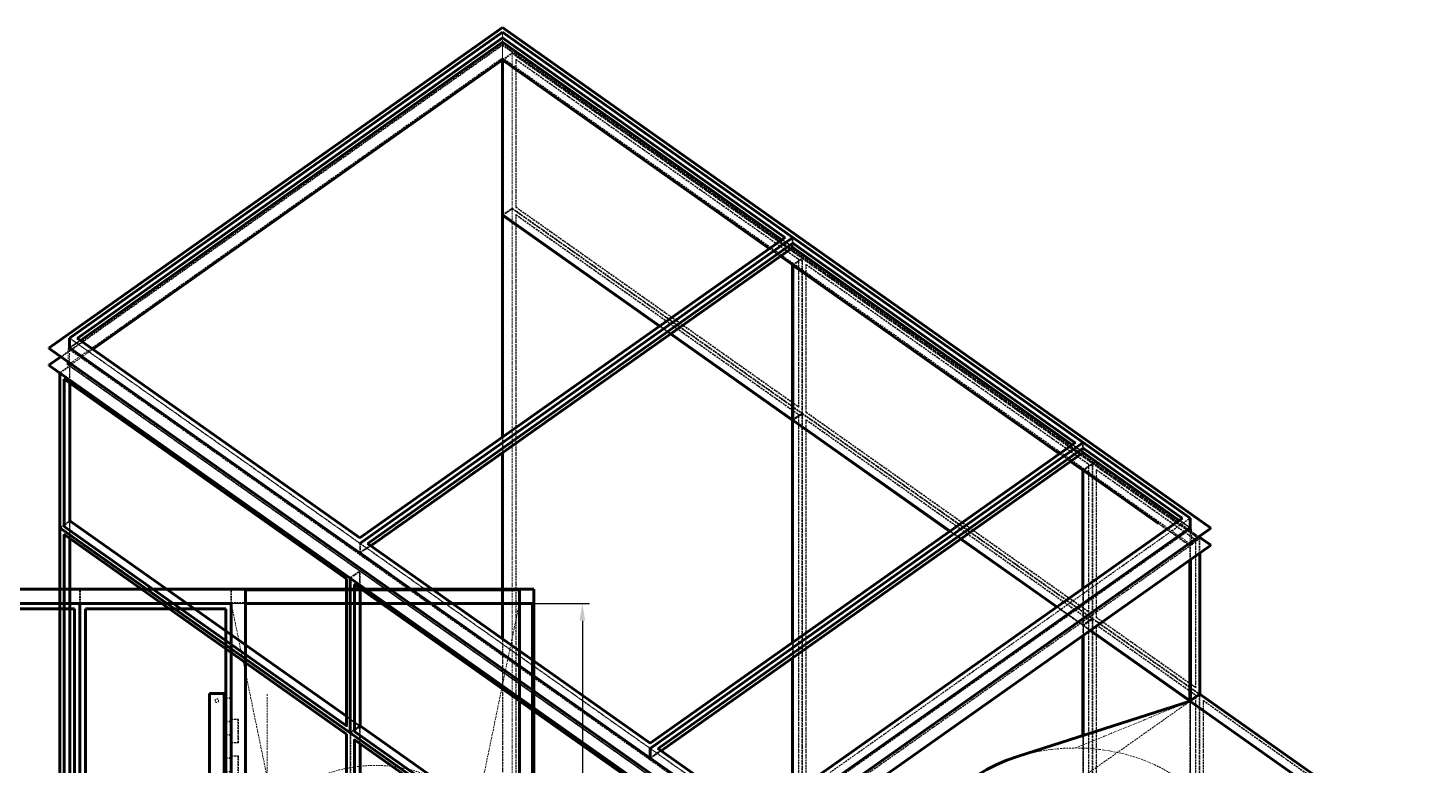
# Model space of a CAD drawing. Header units: millimetres. Extents: x -2666 to 3358, y -2212 to 3616.
# Drawn here: x -492 to 3329, y 1566 to 3616 of the extents above; entities that cross this region are included whole.
import ezdxf

# ---------------------------------------------------------------- set-up
doc = ezdxf.new("R2010")
doc.units = ezdxf.units.MM
doc.linetypes.add('Hidden', pattern=[15, 5, -3, 5, -2])
for name, color, linetype, lineweight in [('Default', 7, 'Continuous', 50), ('Edges', 7, 'Hidden', 15), ('HiddenEdges', 2, 'Hidden', 15), ('HiddenSilhouettes', 2, 'Hidden', 15), ('HiddenWires', 7, 'Hidden', 15), ('Silhouettes', 7, 'Continuous', 50), ('Wires', 7, 'Hidden', 15)]:
    doc.layers.add(name, color=color, linetype=linetype, lineweight=lineweight)
doc.layers.add('Dimension', color=7, linetype='Continuous', lineweight=50, true_color=0x6495ed)
doc.styles.add('Default', font='arial.ttf')
doc.dimstyles.get("Standard").update_dxf_attribs({"dimtxt": 0.18, "dimasz": 0.18, "dimexe": 0.18, "dimexo": 0.0625, "dimgap": 0.09, "dimtad": 0, "dimtih": 1, "dimtoh": 1, "dimdec": 4, "dimzin": 0, "dimdsep": 46, "dimtxsty": 'Standard', "dimcen": 0.09, "dimadec": 0, "dimazin": 0, "dimtfac": 1, "dimtdec": 4, "dimtofl": 0, "dimtmove": 0, "dimatfit": 3, "dimfxl": 1, "dimtolj": 1, "dimtzin": 0, "dimarcsym": 0})

# ---------------------------------------------------------------- blocks, each defined once
blk = doc.blocks.new('Top')
at = {"layer": 'Edges'}
for points in [[(990, 656.4), (1067.2, 282.8)], [(1632.8, -282.8), (1750, -850)]]:
    blk.add_lwpolyline(points, dxfattribs=at)
for points in [[(1632.8, 282.8, 0), (1750, 850, 0)], [(990, -656.4, 0), (1067.2, -282.8, 0)]]:
    blk.add_polyline3d(points, dxfattribs=at)
for start, end in [(45, 135), (135, 154.1767), (315, 45), (205.8233, 225), (225, 315)]:
    blk.add_arc((1350, 0), 400, start, end, dxfattribs=at)
at = {"layer": 'HiddenEdges'}
blk.add_lwpolyline([(950, 850), (990, 656.4)], dxfattribs=at)
for points in [[(-1748.8, 850, 0), (-1748.8, 886.8, 0)], [(-1748.8, 886.8, 0), (-611.2, 886.8, 0)], [(-1735, 886.8, 0), (-1735, 888, 0)], [(-625, 886.8, 0), (-625, 888, 0)], [(-611.2, 850, 0), (-611.2, 886.8, 0)], [(-608.8, 850, 0), (-608.8, 886.8, 0)], [(-608.8, 886.8, 0), (528.8, 886.8, 0)], [(-595, 886.8, 0), (-595, 888, 0)], [(515, 886.8, 0), (515, 888, 0)], [(528.8, 850, 0), (528.8, 886.8, 0)], [(531.2, 850, 0), (531.2, 886.8, 0)], [(531.2, 886.8, 0), (948.8, 886.8, 0)], [(545, 886.8, 0), (545, 888, 0)], [(935, 886.8, 0), (935, 888, 0)], [(948.8, 850, 0), (948.8, 886.8, 0)], [(951.2, 886.8, 0), (1748.8, 886.8, 0)], [(951.2, 850, 0), (951.2, 886.8, 0)], [(965, 886.8, 0), (965, 888, 0)], [(1735, 886.8, 0), (1735, 888, 0)], [(1748.8, 850, 0), (1748.8, 886.8, 0)], [(-1753, -853, 0), (-1753, 853, 0)], [(-1753, 853, 0), (953, 853, 0)], [(-1750, 853, 0), (1753, 853, 0)], [(-1748.8, 848.8, 0), (-611.2, 848.8, 0)], [(-1748.8, -848.8, 0), (-1748.8, 848.8, 0)], [(-611.2, -848.8, 0), (-611.2, 848.8, 0)], [(-608.8, 848.8, 0), (528.8, 848.8, 0)], [(-608.8, -848.8, 0), (-608.8, 848.8, 0)], [(528.8, -848.8, 0), (528.8, 848.8, 0)], [(531.2, -848.8, 0), (531.2, 848.8, 0)], [(531.2, 848.8, 0), (948.8, 848.8, 0)], [(948.8, -848.8, 0), (948.8, 848.8, 0)], [(953, -853, 0), (953, 853, 0)], [(1751.2, 291.2, 0), (1751.2, 848.8, 0)], [(1751.2, 848.8, 0), (1786.8, 848.8, 0)], [(1753, -853, 0), (1753, 853, 0)], [(1750, 813.2, 0), (1751.2, 813.2, 0)], [(1750, 326.8, 0), (1751.2, 326.8, 0)], [(1751.2, 291.2, 0), (1786.8, 291.2, 0)], [(1751.2, -848.8, 0), (1751.2, 288.8, 0)], [(1751.2, 288.8, 0), (1786.8, 288.8, 0)], [(1750, 253.2, 0), (1751.2, 253.2, 0)], [(950, -850, 0), (990, -656.4, 0)], [(1750, -813.2, 0), (1751.2, -813.2, 0)], [(-1753, -853, 0), (953, -853, 0)], [(-1750, -853, 0), (1753, -853, 0)], [(-1748.8, -848.8, 0), (-611.2, -848.8, 0)], [(-1748.8, -886.8, 0), (-1748.8, -850, 0)], [(-611.2, -886.8, 0), (-611.2, -850, 0)], [(-608.8, -848.8, 0), (528.8, -848.8, 0)], [(-608.8, -886.8, 0), (-608.8, -850, 0)], [(528.8, -886.8, 0), (528.8, -850, 0)], [(531.2, -848.8, 0), (948.8, -848.8, 0)], [(531.2, -886.8, 0), (531.2, -850, 0)], [(948.8, -886.8, 0), (948.8, -850, 0)], [(951.2, -886.8, 0), (951.2, -850, 0)], [(1748.8, -886.8, 0), (1748.8, -850, 0)], [(1751.2, -848.8, 0), (1786.8, -848.8, 0)], [(-1748.8, -886.8, 0), (-611.2, -886.8, 0)], [(-1735, -888, 0), (-1735, -886.8, 0)], [(-625, -888, 0), (-625, -886.8, 0)], [(-608.8, -886.8, 0), (528.8, -886.8, 0)], [(-595, -888, 0), (-595, -886.8, 0)], [(515, -888, 0), (515, -886.8, 0)], [(531.2, -886.8, 0), (948.8, -886.8, 0)], [(545, -888, 0), (545, -886.8, 0)], [(935, -888, 0), (935, -886.8, 0)], [(951.2, -886.8, 0), (1748.8, -886.8, 0)], [(965, -888, 0), (965, -886.8, 0)], [(1735, -888, 0), (1735, -886.8, 0)]]:
    blk.add_polyline3d(points, dxfattribs=at)
blk.add_arc((1350, 0), 400, 154.1767, 205.8233, dxfattribs=at)
at = {"layer": 'HiddenSilhouettes'}
for points in [[(-1750, 850, 0), (-1750, 890, 0)], [(-1750, 850, 0), (-1750, 888, 0)], [(-1750, 888, 0), (-610, 888, 0)], [(-610, 850, 0), (-610, 888, 0)], [(-610, 888, 0), (530, 888, 0)], [(530, 850, 0), (530, 888, 0)], [(530, 888, 0), (950, 888, 0)], [(950, 850, 0), (950, 888, 0)], [(950, 888, 0), (990, 888, 0)], [(-1750, 851.2, 0), (-610, 851.2, 0)], [(-610, 851.2, 0), (530, 851.2, 0)], [(530, 851.2, 0), (950, 851.2, 0)], [(895, 850, 0), (1342.5, 850, 0)], [(950, 851.2, 0), (1750, 851.2, 0)], [(950, 850, 0), (990, 850, 0)], [(935, 587.5, 0), (950, 587.5, 0)], [(935, 586.3, 0), (950, 586.3, 0)], [(935, 522.7, 0), (950, 522.7, 0)], [(935, 521.5, 0), (950, 521.5, 0)], [(950, 528.5, 0), (970, 528.5, 0)], [(950, 527.3, 0), (968.8, 527.3, 0)], [(968.8, 463.7, 0), (968.8, 527.3, 0)], [(970, 462.5, 0), (970, 528.5, 0)], [(935, 485.5, 0), (950, 485.5, 0)], [(935, 484.3, 0), (950, 484.3, 0)], [(950, 463.7, 0), (968.8, 463.7, 0)], [(950, 462.5, 0), (970, 462.5, 0)], [(935, 420.7, 0), (950, 420.7, 0)], [(950, 426.5, 0), (970, 426.5, 0)], [(950, 425.3, 0), (968.8, 425.3, 0)], [(968.8, 361.7, 0), (968.8, 425.3, 0)], [(970, 360.5, 0), (970, 426.5, 0)], [(935, 419.5, 0), (950, 419.5, 0)], [(935, 383.5, 0), (950, 383.5, 0)], [(935, 382.3, 0), (950, 382.3, 0)], [(950, 361.7, 0), (968.8, 361.7, 0)], [(950, 360.5, 0), (970, 360.5, 0)], [(935, 318.7, 0), (950, 318.7, 0)], [(935, 317.5, 0), (950, 317.5, 0)], [(950, 324.5, 0), (970, 324.5, 0)], [(950, 323.3, 0), (968.8, 323.3, 0)], [(968.8, 259.7, 0), (968.8, 323.3, 0)], [(970, 258.5, 0), (970, 324.5, 0)], [(935, 281.5, 0), (950, 281.5, 0)], [(935, 280.3, 0), (950, 280.3, 0)], [(950, 259.7, 0), (968.8, 259.7, 0)], [(950, 258.5, 0), (970, 258.5, 0)], [(935, 216.7, 0), (950, 216.7, 0)], [(935, 215.5, 0), (950, 215.5, 0)], [(950, 222.5, 0), (970, 222.5, 0)], [(950, 221.3, 0), (968.8, 221.3, 0)], [(968.8, 157.7, 0), (968.8, 221.3, 0)], [(970, 156.5, 0), (970, 222.5, 0)], [(935, 179.5, 0), (950, 179.5, 0)], [(935, 178.3, 0), (950, 178.3, 0)], [(950, 157.7, 0), (968.8, 157.7, 0)], [(950, 156.5, 0), (970, 156.5, 0)], [(935, 114.7, 0), (950, 114.7, 0)], [(950, 120.5, 0), (970, 120.5, 0)], [(950, 119.3, 0), (968.8, 119.3, 0)], [(968.8, 55.7, 0), (968.8, 119.3, 0)], [(970, 54.5, 0), (970, 120.5, 0)], [(935, 113.5, 0), (950, 113.5, 0)], [(935, 77.5, 0), (950, 77.5, 0)], [(935, 76.3, 0), (950, 76.3, 0)], [(950, 55.7, 0), (968.8, 55.7, 0)], [(950, 54.5, 0), (970, 54.5, 0)], [(935, 12.7, 0), (950, 12.7, 0)], [(935, 11.5, 0), (950, 11.5, 0)], [(935, -12.5, 0), (950, -12.5, 0)], [(935, -13.7, 0), (950, -13.7, 0)], [(950, -71.5, 0), (970, -71.5, 0)], [(950, -72.7, 0), (968.8, -72.7, 0)], [(968.8, -136.3, 0), (968.8, -72.7, 0)], [(970, -137.5, 0), (970, -71.5, 0)], [(935, -77.3, 0), (950, -77.3, 0)], [(935, -78.5, 0), (950, -78.5, 0)], [(935, -114.5, 0), (950, -114.5, 0)], [(935, -115.7, 0), (950, -115.7, 0)], [(950, -136.3, 0), (968.8, -136.3, 0)], [(950, -137.5, 0), (970, -137.5, 0)], [(935, -179.3, 0), (950, -179.3, 0)], [(935, -180.5, 0), (950, -180.5, 0)], [(950, -173.5, 0), (970, -173.5, 0)], [(950, -174.7, 0), (968.8, -174.7, 0)], [(968.8, -238.3, 0), (968.8, -174.7, 0)], [(970, -239.5, 0), (970, -173.5, 0)], [(935, -216.5, 0), (950, -216.5, 0)], [(935, -217.7, 0), (950, -217.7, 0)], [(950, -238.3, 0), (968.8, -238.3, 0)], [(950, -239.5, 0), (970, -239.5, 0)], [(935, -281.3, 0), (950, -281.3, 0)], [(935, -282.5, 0), (950, -282.5, 0)], [(950, -275.5, 0), (970, -275.5, 0)], [(950, -276.7, 0), (968.8, -276.7, 0)], [(968.8, -340.3, 0), (968.8, -276.7, 0)], [(970, -341.5, 0), (970, -275.5, 0)], [(935, -318.5, 0), (950, -318.5, 0)], [(935, -319.7, 0), (950, -319.7, 0)], [(950, -340.3, 0), (968.8, -340.3, 0)], [(950, -341.5, 0), (970, -341.5, 0)], [(950, -377.5, 0), (970, -377.5, 0)], [(950, -378.7, 0), (968.8, -378.7, 0)], [(968.8, -442.3, 0), (968.8, -378.7, 0)], [(970, -443.5, 0), (970, -377.5, 0)], [(935, -383.3, 0), (950, -383.3, 0)], [(935, -384.5, 0), (950, -384.5, 0)], [(935, -420.5, 0), (950, -420.5, 0)], [(935, -421.7, 0), (950, -421.7, 0)], [(950, -442.3, 0), (968.8, -442.3, 0)], [(950, -443.5, 0), (970, -443.5, 0)], [(935, -485.3, 0), (950, -485.3, 0)], [(935, -486.5, 0), (950, -486.5, 0)], [(950, -479.5, 0), (970, -479.5, 0)], [(950, -480.7, 0), (968.8, -480.7, 0)], [(968.8, -544.3, 0), (968.8, -480.7, 0)], [(970, -545.5, 0), (970, -479.5, 0)], [(935, -522.5, 0), (950, -522.5, 0)], [(935, -523.7, 0), (950, -523.7, 0)], [(950, -544.3, 0), (968.8, -544.3, 0)], [(950, -545.5, 0), (970, -545.5, 0)], [(935, -587.3, 0), (950, -587.3, 0)], [(935, -588.5, 0), (950, -588.5, 0)], [(-1750, -848.8, 0), (-610, -848.8, 0)], [(-1750, -888, 0), (-1750, -850, 0)], [(-1750, -850, 0), (895, -850, 0)], [(-1750, -890, 0), (-1750, -850, 0)], [(-610, -848.8, 0), (530, -848.8, 0)], [(-610, -888, 0), (-610, -850, 0)], [(530, -848.8, 0), (950, -848.8, 0)], [(530, -888, 0), (530, -850, 0)], [(895, -850, 0), (1342.5, -850, 0)], [(950, -848.8, 0), (1750, -848.8, 0)], [(950, -888, 0), (950, -850, 0)], [(950, -850, 0), (990, -850, 0)], [(-1750, -888, 0), (-610, -888, 0)], [(-610, -888, 0), (530, -888, 0)], [(530, -888, 0), (950, -888, 0)], [(895, -890, 0), (990, -890, 0)], [(950, -888, 0), (990, -888, 0)]]:
    blk.add_polyline3d(points, dxfattribs=at)
at = {"layer": 'HiddenWires'}
for points in [[(1050, 0, 0), (1050, 600, 0)], [(1750, 222.5, 0), (1750, 445, 0)], [(1050, -600, 0), (1050, 0, 0)]]:
    blk.add_polyline3d(points, dxfattribs=at)
at = {"layer": 'Silhouettes'}
for points in [[(-1790, 890, 0), (990, 890, 0)], [(-1790, -890, 0), (-1790, 890, 0)], [(895, 890, 0), (1790, 890, 0)], [(990, -890, 0), (990, 890, 0)], [(990, 888, 0), (1750, 888, 0)], [(1750, 850, 0), (1750, 888, 0)], [(1790, -890, 0), (1790, 890, 0)], [(-1750, -850, 0), (-1750, 850, 0)], [(-1750, 850, 0), (-610, 850, 0)], [(-1750, 850, 0), (895, 850, 0)], [(-610, -850, 0), (-610, 850, 0)], [(-610, 850, 0), (530, 850, 0)], [(530, 850, 0), (950, 850, 0)], [(530, -850, 0), (530, 850, 0)], [(950, -850, 0), (950, 850, 0)], [(990, 850, 0), (1750, 850, 0)], [(1750, 850, 0), (1786.8, 850, 0)], [(1750, 290, 0), (1750, 850, 0)], [(1786.8, 290, 0), (1786.8, 850, 0)], [(-1735, -835, 0), (-1735, 835, 0)], [(-1735, 835, 0), (-625, 835, 0)], [(-625, -835, 0), (-625, 835, 0)], [(-595, -835, 0), (-595, 835, 0)], [(-595, 835, 0), (515, 835, 0)], [(515, -835, 0), (515, 835, 0)], [(545, 835, 0), (935, 835, 0)], [(545, -835, 0), (545, 835, 0)], [(935, -835, 0), (935, 835, 0)], [(890, 0, 0), (890, 600, 0)], [(890, 600, 0), (930, 600, 0)], [(930, 278.1, 0), (930, 600, 0)], [(930, 521.5, 0), (930, 587.5, 0)], [(930, 587.5, 0), (935, 587.5, 0)], [(931.2, 522.7, 0), (931.2, 586.3, 0)], [(931.2, 586.3, 0), (935, 586.3, 0)], [(930, 521.5, 0), (935, 521.5, 0)], [(931.2, 522.7, 0), (935, 522.7, 0)], [(930, 419.5, 0), (930, 485.5, 0)], [(930, 485.5, 0), (935, 485.5, 0)], [(931.2, 420.7, 0), (931.2, 484.3, 0)], [(931.2, 484.3, 0), (935, 484.3, 0)], [(931.2, 420.7, 0), (935, 420.7, 0)], [(930, 419.5, 0), (935, 419.5, 0)], [(930, 317.5, 0), (930, 383.5, 0)], [(930, 383.5, 0), (935, 383.5, 0)], [(931.2, 318.7, 0), (931.2, 382.3, 0)], [(931.2, 382.3, 0), (935, 382.3, 0)], [(930, 317.5, 0), (935, 317.5, 0)], [(931.2, 318.7, 0), (935, 318.7, 0)], [(930, 215.5, 0), (930, 281.5, 0)], [(930, 281.5, 0), (935, 281.5, 0)], [(931.2, 216.7, 0), (931.2, 280.3, 0)], [(931.2, 280.3, 0), (935, 280.3, 0)], [(1750, 290, 0), (1786.8, 290, 0)], [(1750, -850, 0), (1750, 290, 0)], [(1786.8, -850, 0), (1786.8, 290, 0)], [(930, 0, 0), (930, 222.5, 0)], [(930, 215.5, 0), (935, 215.5, 0)], [(931.2, 216.7, 0), (935, 216.7, 0)], [(930, 113.5, 0), (930, 179.5, 0)], [(930, 179.5, 0), (935, 179.5, 0)], [(931.2, 114.7, 0), (931.2, 178.3, 0)], [(931.2, 178.3, 0), (935, 178.3, 0)], [(931.2, 114.7, 0), (935, 114.7, 0)], [(930, 113.5, 0), (935, 113.5, 0)], [(930, 11.5, 0), (930, 77.5, 0)], [(930, 77.5, 0), (935, 77.5, 0)], [(931.2, 12.7, 0), (931.2, 76.3, 0)], [(931.2, 76.3, 0), (935, 76.3, 0)], [(890, -600, 0), (890, 0, 0)], [(890, 0, 0), (930, 0, 0)], [(930, 11.5, 0), (935, 11.5, 0)], [(930, -222.5, 0), (930, 0, 0)], [(931.2, 12.7, 0), (935, 12.7, 0)], [(930, -78.5, 0), (930, -12.5, 0)], [(930, -12.5, 0), (935, -12.5, 0)], [(931.2, -77.3, 0), (931.2, -13.7, 0)], [(931.2, -13.7, 0), (935, -13.7, 0)], [(930, -78.5, 0), (935, -78.5, 0)], [(930, -180.5, 0), (930, -114.5, 0)], [(930, -114.5, 0), (935, -114.5, 0)], [(931.2, -77.3, 0), (935, -77.3, 0)], [(931.2, -179.3, 0), (931.2, -115.7, 0)], [(931.2, -115.7, 0), (935, -115.7, 0)], [(930, -180.5, 0), (935, -180.5, 0)], [(931.2, -179.3, 0), (935, -179.3, 0)], [(930, -282.5, 0), (930, -216.5, 0)], [(930, -216.5, 0), (935, -216.5, 0)], [(931.2, -281.3, 0), (931.2, -217.7, 0)], [(931.2, -217.7, 0), (935, -217.7, 0)], [(930, -600, 0), (930, -278.1, 0)], [(930, -282.5, 0), (935, -282.5, 0)], [(931.2, -281.3, 0), (935, -281.3, 0)], [(930, -384.5, 0), (930, -318.5, 0)], [(930, -318.5, 0), (935, -318.5, 0)], [(931.2, -383.3, 0), (931.2, -319.7, 0)], [(931.2, -319.7, 0), (935, -319.7, 0)], [(930, -384.5, 0), (935, -384.5, 0)], [(931.2, -383.3, 0), (935, -383.3, 0)], [(930, -486.5, 0), (930, -420.5, 0)], [(930, -420.5, 0), (935, -420.5, 0)], [(931.2, -485.3, 0), (931.2, -421.7, 0)], [(931.2, -421.7, 0), (935, -421.7, 0)], [(930, -486.5, 0), (935, -486.5, 0)], [(931.2, -485.3, 0), (935, -485.3, 0)], [(930, -588.5, 0), (930, -522.5, 0)], [(930, -522.5, 0), (935, -522.5, 0)], [(931.2, -587.3, 0), (931.2, -523.7, 0)], [(931.2, -523.7, 0), (935, -523.7, 0)], [(890, -600, 0), (930, -600, 0)], [(930, -588.5, 0), (935, -588.5, 0)], [(931.2, -587.3, 0), (935, -587.3, 0)], [(-1735, -835, 0), (-625, -835, 0)], [(-595, -835, 0), (515, -835, 0)], [(545, -835, 0), (935, -835, 0)], [(-1750, -850, 0), (-610, -850, 0)], [(-610, -850, 0), (530, -850, 0)], [(530, -850, 0), (950, -850, 0)], [(990, -850, 0), (1750, -850, 0)], [(1750, -888, 0), (1750, -850, 0)], [(1750, -850, 0), (1786.8, -850, 0)], [(-1790, -890, 0), (990, -890, 0)], [(990, -888, 0), (1750, -888, 0)], [(990, -890, 0), (1790, -890, 0)]]:
    blk.add_polyline3d(points, dxfattribs=at)
for points in [[(-1750, 890, 0)], [(1750, 851.2, 0)], [(0, -850, 0)]]:
    blk.add_polyline3d(points, close=True, dxfattribs=at)
at = {"layer": 'Wires'}
for centre in [(910, 580), (910, 20), (910, -20), (910, -580)]:
    blk.add_circle(centre, 5, dxfattribs=at)
blk = doc.blocks.new('Isometric')
at = {"layer": 'Edges'}
for points in [[(-1817.3, 1587), (-636.4, 2422)], [(-636.4, 2421.2), (-636.4, 2422)], [(-636.4, 2409), (-636.4, 2421.2)], [(-636.4, 2359.8), (-592.2, 2328.6)], [(-1011.2, 1017), (169.7, 1852)], [(169.7, 1852), (954.6, 1297)], [(169.7, 1851.2), (169.7, 1852)], [(169.7, 1839), (169.7, 1851.2)], [(135, 1814.4), (169.7, 1789.8)], [(135.6, 1814.8), (169.7, 1790.7)], [(169.7, 1790.7), (911.2, 1266.3)], [(170.6, 1359.6), (170.6, 1789.2)], [(-1838.5, 1587), (-1032.4, 1017)], [(-1895, 1560.2), (70.7, 170.2)], [(-1895, 1512.8), (70.7, 122.8)], [(169.7, 742), (169.7, 1359.3)], [(170.6, 742.6), (170.6, 1357.9)], [(975.8, 1281.2), (975.8, 1282)], [(975.8, 1282), (1251.6, 1087)], [(975.8, 1269), (975.8, 1281.2)], [(941.7, 1244.8), (975.8, 1220.7)], [(968.4, 1225.1), (975.8, 1219.8)], [(975.8, 892), (975.8, 1220.7)], [(975.8, 1219.8), (1066, 1156.1)], [(976.7, 892.6), (976.7, 1219.2)], [(-1854.7, 1063.4), (-1853.9, 1064)], [(-1854.7, 1063.4), (-1069.9, 508.4)], [(-1854.7, -626.6), (-1854.7, 1042.2)], [(70.7, 170.2), (1329.4, 1060.2)], [(-1032.4, 990.2), (-1032.4, 1017)], [(70.7, 159.8), (1277, 1012.8)], [(70.7, 122.8), (1329.4, 1012.8)], [(637.3, 1029.6), (903.8, 841.1)], [(1272.8, 579.3), (1272.8, 970.7)], [(975.8, 892), (975.8, 918.8)], [(-1048.6, 493.4), (-1048.6, 903.6)], [(996.7, 775.4), (1271.9, 580.8)], [(976.7, 483.3), (976.7, 761.3)], [(169.7, 322), (169.7, 699)], [(170.6, 322.6), (170.6, 699.6)], [(1272.8, 578.5), (1272.8, 612.5)], [(1272.8, 578.5), (1272.8, 579.3)], [(1272.8, 579.3), (1838.5, 179.3)], [(1272.8, 578.5), (1302.8, 557.2)], [(-1059.2, -1199.7), (-1059.2, 490.3)], [(-1048.6, 493.4), (-263.8, -61.6)], [(-1048.6, -1196.6), (-1048.6, 472.2)], [(793.9, 424.6), (824.7, 433.1), (856.4, 439.8), (888.8, 444.6), (921.6, 447.5), (954.6, 448.5)], [(954.6, 448.5), (987.6, 447.5), (1020.4, 444.6), (1052.8, 439.8), (1084.5, 433.1), (1115.3, 424.6), (1145, 414.4), (1173.4, 402.4), (1200.3, 388.8), (1225.5, 373.7), (1248.9, 357.2), (1270.3, 339.3), (1289.5, 320.3), (1306.4, 300.2), (1320.9, 279.2), (1332.9, 257.4), (1342.4, 235), (1349.1, 212.2), (1353.2, 189), (1354.6, 165.6)]]:
    blk.add_lwpolyline(points, dxfattribs=at)
for points in [[(-636.4, 2422, 0), (148.5, 1867, 0)], [(-636.4, 2360.7, 0), (-636.4, 2409, 0)], [(-636.4, 2360.7, 0), (105.1, 1836.3, 0)], [(-635.5, 1929.6, 0), (-635.5, 2359.2, 0)], [(-635.5, 1929.6, 0), (-199.3, 1621.1, 0)], [(-635.5, 1312.6, 0), (-635.5, 1927.9, 0)], [(169.7, 1790.7, 0), (169.7, 1790.7, 0)], [(169.7, 1789.8, 0), (236.9, 1742.3, 0)], [(-168.8, 1599.6, 0), (168.9, 1360.8, 0)], [(-1842.7, 1512.8, 0), (70.7, 159.8, 0)], [(-1854.7, 1063.4, 0), (-1854.7, 1473.6, 0)], [(169.7, 1358.5, 0), (236.9, 1311, 0)], [(170.6, 1359.6, 0), (606.8, 1051.1, 0)], [(-635.5, 751.4, 0), (-635.5, 1269.6, 0)], [(-205.1, 447, 0), (975.8, 1282, 0)], [(975.8, 1220.7, 0), (975.8, 1220.7, 0)], [(975.8, 1220.7, 0), (1208.2, 1056.3, 0)], [(-1853.9, 1068.1, 0), (-1837.6, 1079.6, 0)], [(70.7, 237, 0), (1272.8, 1087, 0)], [(1184.9, 1071.9, 0), (1207.6, 1055.9, 0)], [(-1032.4, 1017, 0), (-226.3, 447, 0)], [(954.6, 448.5, 0), (1272.8, 578.5, 0)], [(-1047.8, 498.1, 0), (-1031.5, 509.6, 0)], [(-1048.6, 493.4, 0), (-1047.8, 494, 0)], [(-226.3, 447, 0), (70.7, 237, 0)]]:
    blk.add_polyline3d(points, dxfattribs=at)
at = {"layer": 'HiddenEdges'}
for points in [[(-1895, 1558), (-636.4, 2448)], [(-636.4, 2448), (-636.4, 2450.2)], [(-636.4, 2448), (1329.4, 1058)], [(-1842.7, 1558), (-636.4, 2411)], [(-1838.5, 1560.2), (-636.4, 2410.2)], [(-636.4, 2410.2), (-636.4, 2437)], [(-636.4, 2421.2), (-636.4, 2435)], [(-636.4, 2409), (-636.4, 2410.2)], [(-636.4, 2410.2), (1272.8, 1060.2)], [(-1895, 1510.7), (-636.4, 2400.7)], [(-636.4, 2400.7), (1329.4, 1010.7)], [(-609.5, 1948), (-609.5, 2377.6)], [(-599.8, 1950.8), (185.1, 1395.8)], [(-636.4, 1929.3), (-609.5, 1948.3)], [(-636.4, 1928.5), (-635.5, 1929.1)], [(-635.5, 1929.6), (-609.5, 1948)], [(-609.5, 258.3), (-609.5, 1948.3)], [(-609.5, 1948), (194.9, 1379.2)], [(-599.8, 260.8), (-599.8, 1929.6)], [(-598.9, 1930.2), (186, 1375.2)], [(-1032.4, 1017.4), (168, 1866.2)], [(105.1, 1836.3), (135.6, 1814.8)], [(169.7, 1840.2), (169.7, 1867)], [(169.7, 1851.2), (169.7, 1865)], [(169.7, 1840.2), (975.8, 1270.2)], [(168.9, 1790.4), (194.9, 1808.8)], [(185.1, 1806), (186, 1806.6)], [(186, 1396.4), (186, 1806.6)], [(196.6, 1378.3), (196.6, 1809.7)], [(196.6, 1378), (196.6, 1807.6)], [(206.3, 1380.8), (206.3, 1791)], [(207.2, 1791.6), (992.1, 1236.6)], [(-199.3, 1621.1), (-168.8, 1599.6)], [(-1836.8, 1586.2), (-1032.4, 1017.4)], [(-1838.5, 1079.3), (-1838.5, 1510.7)], [(-1837.6, 1079.1), (-1837.6, 1510.4)], [(168.9, 1359.1), (194.9, 1377.5)], [(196.6, -311.7), (196.6, 1378.3)], [(196.6, 1378), (1001, 809.2)], [(196.6, -312), (196.6, 1376.3)], [(206.3, 1380.8), (207.2, 1381.4)], [(169.7, 1358.5), (170.6, 1359.1)], [(170.6, -330.9), (170.6, 1359.1)], [(170.6, 1359.1), (976.7, 789.1)], [(185.1, 1374.6), (186, 1375.2)], [(186, -293.6), (186, 1375.2)], [(206.3, -309.2), (206.3, 1359.6)], [(207.2, 1360.2), (992.1, 805.2)], [(-635.5, 1269.6), (-635.5, 1312.6)], [(-226.3, 447.4), (974.1, 1296.2)], [(911.2, 1266.3), (941.7, 1244.8)], [(975.8, 1270.2), (975.8, 1297)], [(975.8, 1281.2), (975.8, 1295)], [(975, 1220.4), (1001, 1238.8)], [(975.8, 1220.7), (1002.7, 1239.7)], [(992.1, 826.4), (992.1, 1236.6)], [(1012.4, 810.8), (1012.4, 1221)], [(1013.3, 1221.6), (1289.1, 1026.6)], [(-1838.5, -610.7), (-1838.5, 1079.3)], [(-1838.5, 1078.5), (-1837.6, 1079.1)], [(-1838.5, 1078.5), (-1032.4, 508.5)], [(-1837.6, -610.9), (-1837.6, 1079.1)], [(-1837.6, 1077.9), (-1033.2, 509.1)], [(-1863.7, 1061.2), (-1853.9, 1068.1)], [(-1863.7, 1059.5), (-1059.2, 490.7)], [(606.8, 1051.1), (637.3, 1029.6)], [(1208.2, 1056.3), (1272.8, 1010.7)], [(-1032.4, 991.4), (-1032.4, 1017.4)], [(-1030.7, 1016.2), (-226.3, 447.4)], [(-1011.2, 1016.2), (-226.3, 461.2)], [(1271.9, 1010.4), (1298, 1028.8)], [(1272.8, 1009.8), (1273.6, 1010.4)], [(1289.1, 616.4), (1289.1, 1026.6)], [(-1069.9, 918.6), (-1069, 919.2)], [(-1069, 509), (-1069, 919.2)], [(-1059.2, 922), (-1033.2, 940.4)], [(-1059.2, 492.4), (-1059.2, 922)], [(-1059.2, 921.7), (-253.1, 351.7)], [(-1033.2, 510.8), (-1033.2, 940.4)], [(-1032.4, 939.8), (-226.3, 369.8)], [(976.7, 789.6), (976.7, 892.6)], [(903.8, 841.1), (975, 790.8)], [(992.1, -863.6), (992.1, 805.2)], [(1002.7, 808.3), (1299.7, 598.3)], [(1002.7, 808), (1298, 599.2)], [(1012.4, 810.8), (1013.3, 811.4)], [(976.7, 789.6), (996.7, 775.4)], [(976.7, -900.9), (976.7, 789.1)], [(1012.4, -879.2), (1012.4, 789.6)], [(169.7, 699), (169.7, 742)], [(-1032.4, 508.5), (-1032.4, 612.5)], [(70.7, -271.5), (1272.8, 578.5)], [(1272.8, 578.5), (1273.6, 579.1)], [(1272.8, 459.4), (1272.8, 578.5)], [(1273.6, -1110.9), (1273.6, 579.1)], [(1273.6, -257.7), (1273.6, 577.9)], [(1289.1, -1073.6), (1289.1, 595.2)], [(1299.7, -1092), (1299.7, 596.3)], [(1309.4, -1089.2), (1309.4, 579.6)], [(-1059.2, 490.7), (-1033.2, 509.1)], [(-1033.2, -1179.2), (-1033.2, 509.1)], [(-1032.4, 509.3), (-226.3, -60.7)], [(-1031.5, 507.9), (-227.1, -60.9)], [(-1069.9, 487.2), (-1069, 487.8)], [(-1069, -1181), (-1069, 487.8)], [(-1059.2, -1197.6), (-1059.2, 490.7)], [(-226.3, 461.2), (-226.3, 462)], [(976.7, -900.4), (976.7, 483.3)], [(-226.3, 421.4), (-226.3, 447.4)], [(-224.6, 446.2), (70.7, 237.4)], [(-224.6, 420.2), (70.7, 211.4)]]:
    blk.add_lwpolyline(points, dxfattribs=at)
for points in [[(-636.4, 2365.8, 0), (-636.4, 2411, 0)], [(-636.4, 2411, 0), (1277, 1058, 0)], [(-609.5, 1948.3, 0), (-609.5, 2379.7, 0)], [(-635.5, 1929.1, 0), (-635.5, 2360.4, 0)], [(-599.8, 1950.8, 0), (-599.8, 2361, 0)], [(-598.9, 2361.6, 0), (186, 1806.6, 0)], [(-599.8, 1950.8, 0), (-598.9, 1951.4, 0)], [(-635.5, 239.1, 0), (-635.5, 1929.1, 0)], [(-609.5, 1948.3, 0), (196.6, 1378.3, 0)], [(-609.5, 258, 0), (-609.5, 1946.3, 0)], [(-1032.4, 1031.2, 0), (148.5, 1866.2, 0)], [(-1032.4, 991.4, 0), (168, 1840.2, 0)], [(-1032.4, 990.2, 0), (169.7, 1840.2, 0)], [(118.4, 1826.1, 0), (135, 1814.4, 0)], [(169.7, 1790.7, 0), (196.6, 1809.7, 0)], [(170.6, 1359.1, 0), (170.6, 1790.4, 0)], [(-1817.3, 1586.2, 0), (-1032.4, 1031.2, 0)], [(-1836.8, 1560.2, 0), (-1032.4, 991.4, 0)], [(-1865.3, 1491.7, 0), (-1059.2, 921.7, 0)], [(-1863.7, 1490.8, 0), (-1059.2, 922, 0)], [(-1838.5, 1510.7, 0), (70.7, 160.7, 0)], [(-1838.5, 1509.8, 0), (-1032.4, 939.8, 0)], [(-1837.6, 1509.2, 0), (-1033.2, 940.4, 0)], [(-1853.9, 1474.2, 0), (-1069, 919.2, 0)], [(170.6, 1359.6, 0), (196.6, 1378, 0)], [(196.6, 1378.3, 0), (1002.7, 808.3, 0)], [(206.3, 1380.8, 0), (991.2, 825.8, 0)], [(-226.3, 461.2, 0), (954.6, 1296.2, 0)], [(-226.3, 421.4, 0), (974.1, 1270.2, 0)], [(975.8, 1270.2, 0), (1272.8, 1060.2, 0)], [(991.2, 1236, 0), (992.1, 1236.6, 0)], [(1002.7, 808, 0), (1002.7, 1237.6, 0)], [(976.7, 789.1, 0), (976.7, 1220.4, 0)], [(-1865.3, 1060.3, 0), (-1838.5, 1079.3, 0)], [(-1838.5, 1079.3, 0), (-1032.4, 509.3, 0)], [(-1837.6, 1079.1, 0), (-1031.5, 509.1, 0)], [(70.7, 251.2, 0), (1251.6, 1086.2, 0)], [(70.7, 237.4, 0), (1271.1, 1086.2, 0)], [(-1853.9, 1042.8, 0), (-1069, 487.8, 0)], [(-1032.4, 1031.2, 0), (-1032.4, 1032, 0)], [(70.7, 211.4, 0), (1271.1, 1060.2, 0)], [(1207.6, 1055.9, 0), (1272.8, 1009.8, 0)], [(70.7, 160.7, 0), (1272.8, 1010.7, 0)], [(1272.8, 1010.7, 0), (1299.7, 1029.7, 0)], [(1272.8, 970.7, 0), (1272.8, 1010.7, 0)], [(1288.2, 1026, 0), (1289.1, 1026.6, 0)], [(-1030.7, 990.2, 0), (-226.3, 421.4, 0)], [(-1059.2, 921.7, 0), (-1032.4, 940.7, 0)], [(-1057.5, 920.8, 0), (-253.1, 352, 0)], [(-1031.5, 509.1, 0), (-1031.5, 940.4, 0)], [(-1031.5, 939.2, 0), (-227.1, 370.4, 0)], [(-1047.8, 904.2, 0), (-262.9, 349.2, 0)], [(975.8, 788.5, 0), (975.8, 892, 0)], [(975.8, 789.3, 0), (975.8, 892, 0)], [(947.5, 808.5, 0), (975.8, 788.5, 0)], [(975, 789.1, 0), (1001, 807.5, 0)], [(975.8, 789.3, 0), (1002.7, 808.3, 0)], [(976.7, 789.6, 0), (1002.7, 808, 0)], [(991.2, 804.6, 0), (992.1, 805.2, 0)], [(1002.7, -882, 0), (1002.7, 806.3, 0)], [(1012.4, 810.8, 0), (1288.2, 615.8, 0)], [(976.7, 789.1, 0), (1273.6, 579.1, 0)], [(976.7, 761.3, 0), (976.7, 787.9, 0)], [(1013.3, 790.2, 0), (1289.1, 595.2, 0)], [(-635.5, 239.6, 0), (-635.5, 751.4, 0)], [(170.6, 699.6, 0), (170.6, 742.6, 0)], [(1271.9, 579.1, 0), (1298, 597.5, 0)], [(1288.2, 594.6, 0), (1289.1, 595.2, 0)], [(1310.3, 580.2, 0), (1854.7, 195.2, 0)], [(-1057.5, 491.2, 0), (-1047.8, 498.1, 0)], [(-1032.4, 508.5, 0), (-1031.5, 509.1, 0)], [(-1057.5, 489.5, 0), (-253.1, -79.3, 0)], [(-1047.8, 472.8, 0), (-262.9, -82.2, 0)], [(-205.1, 446.2, 0), (70.7, 251.2, 0)]]:
    blk.add_polyline3d(points, dxfattribs=at)
at = {"layer": 'HiddenSilhouettes'}
for points in [[(-636.4, 2435), (168, 1866.2)], [(-1863, 1535.4), (-636.4, 2402.8)], [(-609.5, 2379.7), (196.6, 1809.7)], [(-1842.7, 1512.8), (-636.4, 2365.8)], [(-636.4, 2365.8), (1277, 1012.8)], [(-599.8, 2361), (-598.9, 2361.6)], [(-598.9, 1951.4), (-598.9, 2361.6)], [(-635.5, 1929.1), (170.6, 1359.1)], [(-599.8, 1929.6), (-598.9, 1930.2)], [(-599.8, 1929.6), (185.1, 1374.6)], [(-598.9, 261.4), (-598.9, 1930.2)], [(139.3, 1860.5), (168, 1840.2)], [(147.9, 1866.6), (148.5, 1866.2)], [(148.5, 1866.2), (148.5, 1867)], [(168, 1840.2), (168, 1866.2)], [(169.7, 1865), (974.1, 1296.2)], [(171.2, 1789.6), (196.6, 1807.6)], [(185.1, 1395.8), (185.1, 1806)], [(194.9, 1379.2), (194.9, 1808.8)], [(196.6, 1807.6), (1001, 1238.8)], [(169.7, 1789.8), (170.6, 1790.4)], [(170.6, 1790.4), (976.7, 1220.4)], [(206.3, 1791), (207.2, 1791.6)], [(-200.5, 1620.3), (-170, 1598.7)], [(-199.9, 1620.7), (-169.4, 1599.1)], [(-1836.8, 1560.2), (-1836.8, 1586.2)], [(-1836.8, 1560.2), (-1808, 1580.5)], [(-1817.3, 1586.2), (-1816.7, 1586.6)], [(-1842.7, 1521), (-1842.7, 1558)], [(-1842.7, 1558), (70.7, 205)], [(-1838.5, 1510.7), (-1773.9, 1556.3)], [(-1863.7, 1490.8), (-1837.6, 1509.2)], [(-1863.7, 1061.2), (-1863.7, 1490.8)], [(-1838.5, 1510.7), (-1032.4, 940.7)], [(-1838.5, 1078.5), (-1838.5, 1509.8)], [(-1837.6, 1461.5), (-1837.6, 1509.2)], [(-1853.9, 1473), (-1853.9, 1474.2)], [(185.1, 1395.8), (186, 1396.4)], [(196.6, 1376.3), (1001, 807.5)], [(185.1, -294.2), (185.1, 1374.6)], [(206.3, 1359.6), (207.2, 1360.2)], [(207.2, -308.6), (207.2, 1360.2)], [(-636.4, 1269), (-636.4, 1312)], [(910.6, 1265.9), (941.1, 1244.4)], [(945.4, 1290.5), (974.1, 1270.2)], [(954, 1296.6), (954.6, 1296.2)], [(954.6, 1296.2), (954.6, 1297)], [(974.1, 1270.2), (974.1, 1296.2)], [(975.8, 1295), (1271.1, 1086.2)], [(991.2, 825.8), (991.2, 1236)], [(1001, 809.2), (1001, 1238.8)], [(1002.7, 1237.6), (1298, 1028.8)], [(975.8, 1219.8), (976.7, 1220.4)], [(976.7, 1220.4), (1273.6, 1010.4)], [(1012.4, 1221), (1013.3, 1221.6)], [(1012.4, 1221), (1288.2, 1026)], [(1013.3, 811.4), (1013.3, 1221.6)], [(-1863.7, 1059.5), (-1837.6, 1077.9)], [(-1838.5, -611.5), (-1838.5, 1078.5)], [(-1837.6, 1030.1), (-1837.6, 1077.9)], [(1242.3, 1080.5), (1271.1, 1060.2)], [(1251, 1086.6), (1251.6, 1086.2)], [(1251.6, 1086.2), (1251.6, 1087)], [(1271.1, 1060.2), (1271.1, 1086.2)], [(-1863.7, 1061.2), (-1059.2, 492.4)], [(-1863.7, -628.8), (-1863.7, 1059.5)], [(-1854.7, 1042.2), (-1853.9, 1042.8)], [(-1853.9, 1041.6), (-1853.9, 1042.8)], [(70.7, 205), (1277, 1058)], [(605.6, 1050.3), (636.1, 1028.7)], [(606.2, 1050.7), (636.7, 1029.1)], [(1272.8, 1010.7), (1272.8, 1060.2)], [(1277, 1021), (1277, 1058)], [(-1030.7, 990.2), (-1030.7, 1016.2)], [(-1011.2, 1016.2), (-1011.2, 1017)], [(1271.9, 970.1), (1271.9, 1010.4)], [(1273.6, 971.3), (1273.6, 1010.4)], [(1299.7, 989.7), (1299.7, 1029.7)], [(-1057.5, 920.8), (-1031.5, 939.2)], [(-1057.5, 491.2), (-1057.5, 920.8)], [(-1032.4, 509.3), (-1032.4, 940.7)], [(-1032.4, 940.7), (-226.3, 370.7)], [(-1032.4, 939.8), (-1031.5, 940.4)], [(-1031.5, 940.4), (-225.4, 370.4)], [(-1031.5, 891.5), (-1031.5, 939.2)], [(-1047.8, 903), (-1047.8, 904.2)], [(903.2, 840.7), (975.8, 789.3)], [(902.6, 840.3), (947.5, 808.5)], [(975, 790.8), (1001, 809.2)], [(976.7, 787.9), (1002.7, 806.3)], [(991.2, 825.8), (992.1, 826.4)], [(991.2, -864.2), (991.2, 804.6)], [(1001, -880.8), (1001, 807.5)], [(1002.7, 765.7), (1002.7, 808.3)], [(1013.3, 811.4), (1289.1, 616.4)], [(975.8, 789.3), (996.1, 775)], [(975.8, 788.5), (995.5, 774.6)], [(1012.4, 789.6), (1288.2, 594.6)], [(1013.3, -878.6), (1013.3, 790.2)], [(1271.9, -258.9), (1271.9, 578.2)], [(1273.6, 579.1), (1273.6, 579.9)], [(1273.6, 579.1), (1839.3, 179.1)], [(1288.2, -1074.2), (1288.2, 594.6)], [(1298, -1090.8), (1298, 597.5)], [(1299.7, 459.4), (1299.7, 598.3)], [(1310.3, -1088.6), (1310.3, 580.2)], [(-1069.9, 536.7), (-1033.2, 510.8)], [(-1059.2, 492.4), (-1033.2, 510.8)], [(-1057.5, 489.5), (-1031.5, 507.9)], [(-1032.4, 508.5), (-226.3, -61.5)], [(-1031.5, 459.4), (-1031.5, 509.1)], [(-1031.5, 509.1), (-225.4, -60.9)], [(-1031.5, 460.1), (-1031.5, 507.9)], [(-1057.5, 491.2), (-253.1, -77.6)], [(-1057.5, -1198.8), (-1057.5, 489.5)], [(-1047.8, 471.6), (-1047.8, 472.8)], [(-1032.4, -1181.5), (-1032.4, 459.4)], [(975, -899.2), (975, 482.8)], [(975.8, -459.4), (975.8, 483.1)], [(-224.6, 420.2), (-224.6, 446.2)], [(-224.6, 420.2), (-195.8, 440.5)], [(-205.1, 446.2), (-205.1, 447)], [(-205.1, 446.2), (-204.5, 446.6)]]:
    blk.add_lwpolyline(points, dxfattribs=at)
for points in [[(-1836.8, 1586.2, 0), (-636.4, 2435, 0)], [(-636.4, 2402.8, 0), (1297.4, 1035.4, 0)], [(-636.4, 2360.7, 0), (-609.5, 2379.7, 0)], [(-634.9, 2359.6, 0), (-609.5, 2377.6, 0)], [(-609.5, 2377.6, 0), (194.9, 1808.8, 0)], [(-636.4, 2359.8, 0), (-635.5, 2360.4, 0)], [(-635.5, 2360.4, 0), (170.6, 1790.4, 0)], [(-599.8, 2361, 0), (185.1, 1806, 0)], [(-598.9, 1951.4, 0), (186, 1396.4, 0)], [(-635.5, 1927.9, 0), (-609.5, 1946.3, 0)], [(-609.5, 1946.3, 0), (194.9, 1377.5, 0)], [(-1030.7, 1016.2, 0), (169.7, 1865, 0)], [(104.5, 1835.9, 0), (118.4, 1826.1, 0)], [(118.4, 1826.9, 0), (135.6, 1814.8, 0)], [(196.6, 1809.7, 0), (1002.7, 1239.7, 0)], [(206.3, 1791, 0), (991.2, 1236, 0)], [(207.2, 1381.4, 0), (207.2, 1791.6, 0)], [(-1817.3, 1586.2, 0), (-1817.3, 1587, 0)], [(-1838.5, 1510.7, 0), (-1838.5, 1560.2, 0)], [(-1865.3, 1491.7, 0), (-1838.5, 1510.7, 0)], [(-1865.3, 1489.7, 0), (-1865.3, 1491.7, 0)], [(-1838.5, 1509.8, 0), (-1837.6, 1510.4, 0)], [(-1837.6, 1510.4, 0), (-1031.5, 940.4, 0)], [(-1854.7, 1473.6, 0), (-1853.9, 1474.2, 0)], [(168.9, 1360.8, 0), (194.9, 1379.2, 0)], [(169.7, 1359.3, 0), (196.6, 1378.3, 0)], [(170.6, 1357.9, 0), (196.6, 1376.3, 0)], [(194.9, -310.8, 0), (194.9, 1377.5, 0)], [(207.2, 1381.4, 0), (992.1, 826.4, 0)], [(206.3, 1359.6, 0), (991.2, 804.6, 0)], [(-226.3, 420.2, 0), (975.8, 1270.2, 0)], [(-224.6, 446.2, 0), (975.8, 1295, 0)], [(976.7, 1219.2, 0), (1002.7, 1237.6, 0)], [(1002.7, 1225.1, 0), (1002.7, 1239.7, 0)], [(1002.7, 1239.7, 0), (1299.7, 1029.7, 0)], [(-1030.7, 990.2, 0), (-1001.9, 1010.5, 0)], [(-1011.2, 1016.2, 0), (-1010.6, 1016.6, 0)], [(1288.2, 615.8, 0), (1288.2, 1026, 0)], [(1298, 599.2, 0), (1298, 1028.8, 0)], [(-1059.2, 919.7, 0), (-1059.2, 921.7, 0)], [(-1048.6, 903.6, 0), (-1047.8, 904.2, 0)], [(975, 790.8, 0), (975, 891.4, 0)], [(1002.7, 806.3, 0), (1298, 597.5, 0)], [(975, 760.1, 0), (975, 789.1, 0)], [(975.8, 760.7, 0), (975.8, 789.3, 0)], [(975.8, 788.5, 0), (976.7, 789.1, 0)], [(976.7, 787.9, 0), (995.5, 774.6, 0)], [(1012.4, 789.6, 0), (1013.3, 790.2, 0)], [(-636.4, 239.3, 0), (-636.4, 752, 0)], [(168.9, 698.4, 0), (168.9, 741.4, 0)], [(1288.2, 615.8, 0), (1289.1, 616.4, 0)], [(1271.9, 580.8, 0), (1298, 599.2, 0)], [(1274.2, 578.3, 0), (1299.7, 596.3, 0)], [(1299.7, 596.3, 0), (1863.7, 197.5, 0)], [(1309.4, 579.6, 0), (1310.3, 580.2, 0)], [(1309.4, 579.6, 0), (1853.9, 194.6, 0)], [(-1069.9, 509.6, 0), (-1069, 509, 0)], [(-1069.9, 508.4, 0), (-1069, 509, 0)], [(-1059.2, 490.3, 0), (-1032.4, 509.3, 0)], [(-1032.4, 459.4, 0), (-1032.4, 509.3, 0)], [(-1048.6, 472.2, 0), (-1047.8, 472.8, 0)], [(1272.8, -258.3, 0), (1272.8, 459.4, 0)]]:
    blk.add_polyline3d(points, dxfattribs=at)
at = {"layer": 'Silhouettes'}
for points in [[(-1895, 1560.2), (-636.4, 2450.2)], [(-636.4, 2450.2), (1329.4, 1060.2)], [(-1838.5, 1587), (-636.4, 2437)], [(-1816.7, 1586.6), (-636.4, 2421.2)], [(-636.4, 2437), (169.7, 1867)], [(-635.5, 2359.2), (104.5, 1835.9)], [(-636.4, 1312), (-636.4, 1929.3)], [(-1032.4, 1032), (148.5, 1867)], [(-1010.6, 1016.6), (169.7, 1851.2)], [(169.7, 1867), (975.8, 1297)], [(169.7, 1851.2), (954, 1296.6)], [(135.6, 1814.8), (236.9, 1743.2)], [(168.9, 1360.8), (168.9, 1790.4)], [(169.7, 1359.3), (169.7, 1790.7)], [(170.6, 1789.2), (171.2, 1789.6)], [(-1838.5, 1560.2), (-1838.5, 1587)], [(-170, 1598.7), (169.7, 1358.5)], [(-169.4, 1599.1), (169.7, 1359.3)], [(-1895, 1558), (-1895, 1560.2)], [(-1895, 1558), (70.7, 168)], [(-1895, 1512.8), (-1863, 1535.4)], [(-1895, 1510.7), (-1895, 1512.8)], [(-1895, 1510.7), (70.7, 120.7)], [(-1865.3, 1060.3), (-1865.3, 1489.7)], [(-1854.7, 1473.6), (-1069.9, 918.6)], [(169.7, 1358.5), (169.7, 1378.2)], [(168.9, 741.4), (168.9, 1359.1)], [(169.7, 1359.3), (606.2, 1050.7)], [(170.6, 1357.9), (605.6, 1050.3)], [(-636.4, 752), (-636.4, 1269)], [(-226.3, 462), (954.6, 1297)], [(975.8, 1297), (1272.8, 1087)], [(975.8, 1281.2), (1251, 1086.6)], [(975.8, 1269), (1242.3, 1080.5)], [(941.1, 1244.4), (968.4, 1225.1)], [(969.6, 1225.1), (1066, 1156.9)], [(975, 891.4), (975, 1220.4)], [(976.7, 1219.2), (1184.9, 1071.9)], [(70.7, 252), (1251.6, 1087)], [(-1854.7, 1042.2), (-1069.9, 487.2)], [(70.7, 210.2), (1272.8, 1060.2)], [(70.7, 168), (1329.4, 1058)], [(1297.4, 1035.4), (1329.4, 1012.8)], [(1329.4, 1058), (1329.4, 1060.2)], [(-1837.6, -610.4), (-1837.6, 1030.1)], [(-1011.2, 1017), (-226.3, 462)], [(70.7, 120.7), (1329.4, 1010.7)], [(636.1, 1028.7), (902.6, 840.3)], [(636.7, 1029.1), (903.2, 840.7)], [(1277, 1012.8), (1277, 1021)], [(1329.4, 1010.7), (1329.4, 1012.8)], [(-1032.4, 990.2), (-947.5, 930.2)], [(1299.7, 598.3), (1299.7, 989.7)], [(-1059.2, 490.3), (-1059.2, 919.7)], [(-1047.8, 494), (-1047.8, 903)], [(995.5, 774.6), (1008.1, 765.7)], [(996.1, 775), (1272.8, 579.3)], [(975, 482.8), (975, 760.1)], [(793.9, 424.6), (1272.8, 578.5)], [(1271.9, 578.2), (1271.9, 579.1)], [(1299.7, 598.3), (1865.3, 198.3)], [(-1031.5, 509.6), (-263.8, -33.3)], [(-1069.9, -1181.6), (-1069.9, 487.2)], [(-1059.2, 490.3), (-253.1, -79.7)], [(-1047.8, 494), (-263.8, -60.4)], [(-1047.8, -1196), (-1047.8, 471.6)], [(619.7, 320.3), (638.9, 339.3), (660.3, 357.2), (683.7, 373.7), (708.9, 388.8), (735.8, 402.4), (764.2, 414.4), (793.9, 424.6)], [(-226.3, 420.2), (-118.4, 343.9)]]:
    blk.add_lwpolyline(points, dxfattribs=at)
for points in [[(-1808, 1580.5, 0), (-636.4, 2409, 0)], [(-636.4, 2421.2, 0), (147.9, 1866.6, 0)], [(-636.4, 2409, 0), (139.3, 1860.5, 0)], [(-1773.9, 1556.3, 0), (-636.4, 2360.7, 0)], [(-636.4, 1929.3, 0), (-636.4, 2360.7, 0)], [(-635.5, 2359.2, 0), (-634.9, 2359.6, 0)], [(-636.4, 1928.5, 0), (-636.4, 1990.8, 0)], [(-636.4, 1929.3, 0), (-199.9, 1620.7, 0)], [(-636.4, 1928.5, 0), (-200.5, 1620.3, 0)], [(-635.5, 1927.9, 0), (-592.2, 1897.2, 0)], [(-1032.4, 1017, 0), (169.7, 1867, 0)], [(-1001.9, 1010.5, 0), (169.7, 1839, 0)], [(169.7, 1839, 0), (945.4, 1290.5, 0)], [(170.6, 1789.2, 0), (910.6, 1265.9, 0)], [(-1817.3, 1587, 0), (-1032.4, 1032, 0)], [(-1838.5, 1560.2, 0), (-65.2, 306.3, 0)], [(-1842.7, 1512.8, 0), (-1842.7, 1521, 0)], [(-1853.9, 1064, 0), (-1853.9, 1473, 0)], [(-1837.6, 1079.6, 0), (-1837.6, 1461.5, 0)], [(-226.3, 447, 0), (975.8, 1297, 0)], [(-204.5, 446.6, 0), (975.8, 1281.2, 0)], [(-195.8, 440.5, 0), (975.8, 1269, 0)], [(-1837.6, 1079.6, 0), (-1069.9, 536.7, 0)], [(1272.8, 1060.2, 0), (1272.8, 1087, 0)], [(-1865.3, -629.7, 0), (-1865.3, 1060.3, 0)], [(-1865.3, 1060.3, 0), (-1059.2, 490.3, 0)], [(-1853.9, 1064, 0), (-1069.9, 509.6, 0)], [(-1853.9, -626, 0), (-1853.9, 1041.6, 0)], [(1271.9, 580.8, 0), (1271.9, 970.1, 0)], [(1273.6, 579.9, 0), (1273.6, 971.3, 0)], [(-1069.9, 508.4, 0), (-1069.9, 918.6, 0)], [(-1048.6, 903.6, 0), (-263.8, 348.6, 0)], [(-1031.5, 509.6, 0), (-1031.5, 891.5, 0)], [(995.5, 774.6, 0), (1272.8, 578.5, 0)], [(975.8, 483.1, 0), (975.8, 760.7, 0)], [(168.9, 321.4, 0), (168.9, 698.4, 0)], [(1272.8, 579.3, 0), (1299.7, 598.3, 0)], [(1273.6, 577.9, 0), (1274.2, 578.3, 0)], [(1273.6, 577.9, 0), (1776.6, 222.2, 0)], [(-1048.6, 472.2, 0), (-263.8, -82.8, 0)], [(-1031.5, -1180.4, 0), (-1031.5, 460.1, 0)], [(-226.3, 420.2, 0), (-226.3, 447, 0)], [(-205.1, 447, 0), (70.7, 252, 0)]]:
    blk.add_polyline3d(points, dxfattribs=at)
blk = doc.blocks.new('*D8')
at = {"layer": 'Defpoints', "color": 0}
for p in [(873.5, 2016), (1048.5, 2016), (873.5, 316)]:
    blk.add_point(p, dxfattribs=at)
at = {"layer": 'Dimension', "color": 0, "lineweight": -2}
for p, q in [((883.5, 2016), (1068.5, 2016)), ((1048.5, 1968), (1048.5, 1283.9)), ((1048.5, 364), (1048.5, 896.1)), ((883.5, 316), (1068.5, 316))]:
    blk.add_line(p, q, dxfattribs=at)
at = {"layer": 'Dimension', "color": 0}
for points in [[(1056.5, 1968), (1040.5, 1968), (1048.5, 2016)], [(1040.5, 364), (1056.5, 364), (1048.5, 316)]]:
    blk.add_solid(points, dxfattribs=at)
at = {"layer": 'Dimension', "color": 0, "insert": (1048.5, 1090), "char_height": 40, "attachment_point": 5, "rotation": 90, "style": 'Default'}
blk.add_mtext('\\A1;WIDTH = 1700', dxfattribs=at)

msp = doc.modelspace()

# ---------------------------------------------------------------- block references
at = {"layer": 'Default'}
for name, p in [('Isometric', (1463.1667, 1166)), ('Top', (-876.5, 1166))]:
    msp.add_blockref(name, p, dxfattribs=at)

# ---------------------------------------------------------------- dimensions: what is measured, and where the dimension line sits
at = {"layer": 'Dimension'}
dim = msp.add_linear_dim(base=(1048.5, 2016), p1=(873.5, 316), p2=(873.5, 2016), angle=90, text='WIDTH = <>', dimstyle='Standard', override={"dimscale": 1, "dimtxt": 40, "dimasz": 48, "dimexe": 20, "dimexo": 10, "dimgap": 10, "dimtad": 0, "dimjust": 0, "dimtih": 0, "dimtoh": 0, "dimdec": 3, "dimlfac": 1, "dimzin": 8, "dimlunit": 2, "dimpost": '', "dimtxsty": 'Default', "dimsah": 0, "dimse1": 0, "dimse2": 0, "dimclrt": 0, "dimtol": 0, "dimlim": 0, "dimtp": 0, "dimtm": 0, "dimtfac": 1, "dimtdec": 3, "dimtix": 0, "dimtzin": 8}, dxfattribs=at)
dim.commit()
dim.dimension.update_dxf_attribs({"geometry": '*D8', "text_midpoint": (1048.5, 1090), "dimtype": 160})

doc.saveas('drawing.dxf')
